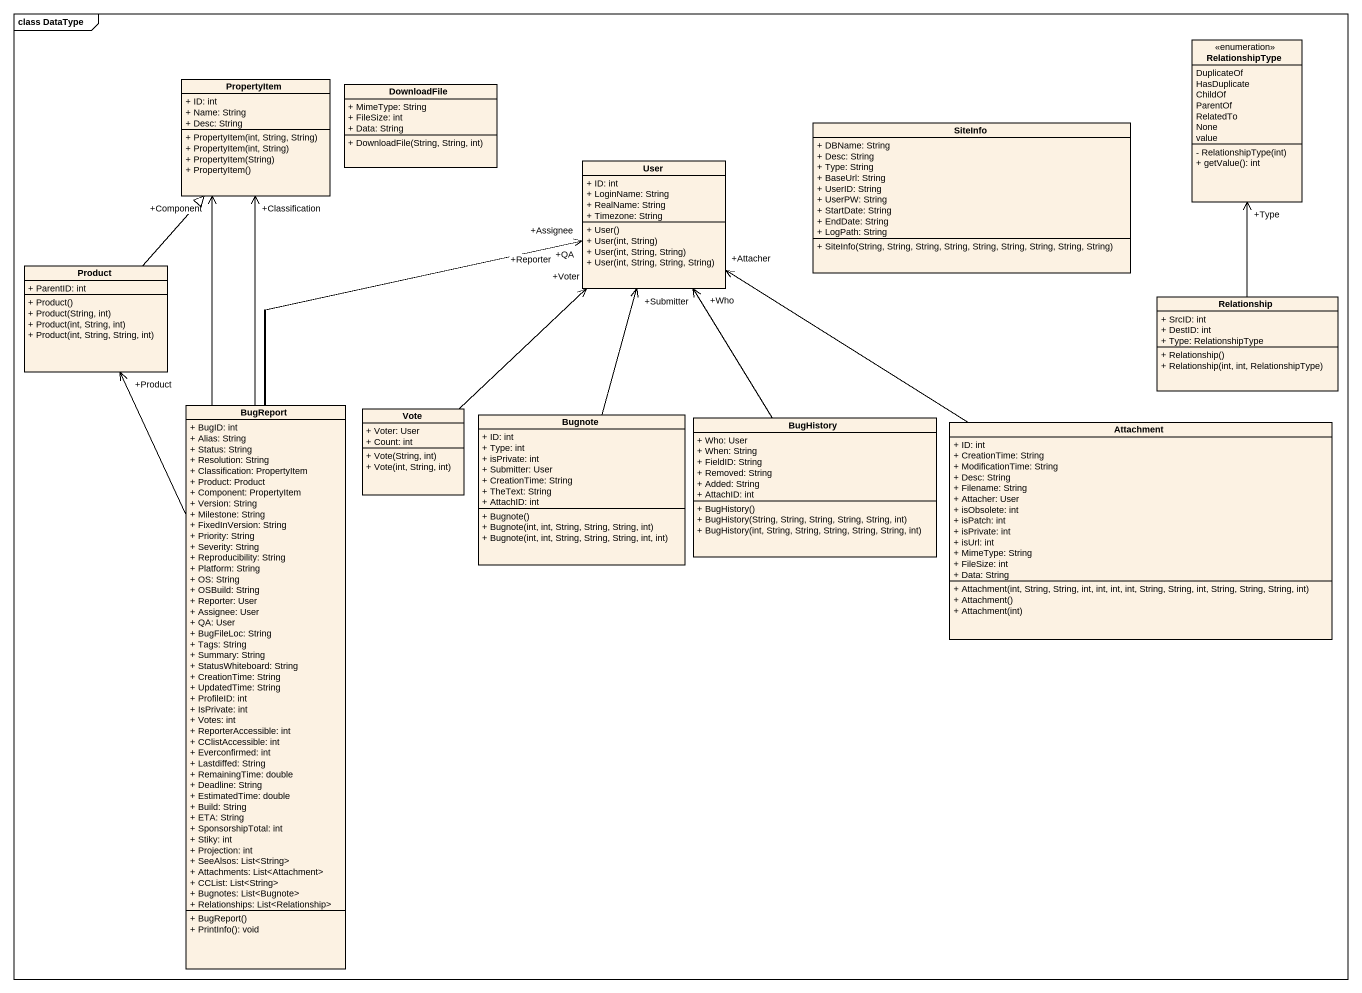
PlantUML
@startuml
mainframe class DataType
hide circle
hide empty members
skinparam classAttributeIconSize 0
enum RelationshipType {
  DuplicateOf
  HasDuplicate
  ChildOf
  ParentOf
  RelatedTo
  None
  value
  - RelationshipType(int)
  + getValue(): int
}
class PropertyItem {
  + ID: int
  + Name: String
  + Desc: String
  + PropertyItem(int, String, String)
  + PropertyItem(int, String)
  + PropertyItem(String)
  + PropertyItem()
}
class DownloadFile {
  + MimeType: String
  + FileSize: int
  + Data: String
  + DownloadFile(String, String, int)
}
class SiteInfo {
  + DBName: String
  + Desc: String
  + Type: String
  + BaseUrl: String
  + UserID: String
  + UserPW: String
  + StartDate: String
  + EndDate: String
  + LogPath: String
  + SiteInfo(String, String, String, String, String, String, String, String, String)
}
class User {
  + ID: int
  + LoginName: String
  + RealName: String
  + Timezone: String
  + User()
  + User(int, String)
  + User(int, String, String)
  + User(int, String, String, String)
}
class Product {
  + ParentID: int
  + Product()
  + Product(String, int)
  + Product(int, String, int)
  + Product(int, String, String, int)
}
class Relationship {
  + SrcID: int
  + DestID: int
  + Type: RelationshipType
  + Relationship()
  + Relationship(int, int, RelationshipType)
}
class BugReport {
  + BugID: int
  + Alias: String
  + Status: String
  + Resolution: String
  + Classification: PropertyItem
  + Product: Product
  + Component: PropertyItem
  + Version: String
  + Milestone: String
  + FixedInVersion: String
  + Priority: String
  + Severity: String
  + Reproducibility: String
  + Platform: String
  + OS: String
  + OSBuild: String
  + Reporter: User
  + Assignee: User
  + QA: User
  + BugFileLoc: String
  + Tags: String
  + Summary: String
  + StatusWhiteboard: String
  + CreationTime: String
  + UpdatedTime: String
  + ProfileID: int
  + IsPrivate: int
  + Votes: int
  + ReporterAccessible: int
  + CClistAccessible: int
  + Everconfirmed: int
  + Lastdiffed: String
  + RemainingTime: double
  + Deadline: String
  + EstimatedTime: double
  + Build: String
  + ETA: String
  + SponsorshipTotal: int
  + Stiky: int
  + Projection: int
  + SeeAlsos: List<String>
  + Attachments: List<Attachment>
  + CCList: List<String>
  + Bugnotes: List<Bugnote>
  + Relationships: List<Relationship>
  + BugReport()
  + PrintInfo(): void
}
class Vote {
  + Voter: User
  + Count: int
  + Vote(String, int)
  + Vote(int, String, int)
}
class Bugnote {
  + ID: int
  + Type: int
  + isPrivate: int
  + Submitter: User
  + CreationTime: String
  + TheText: String
  + AttachID: int
  + Bugnote()
  + Bugnote(int, int, String, String, String, int)
  + Bugnote(int, int, String, String, String, int, int)
}
class BugHistory {
  + Who: User
  + When: String
  + FieldID: String
  + Removed: String
  + Added: String
  + AttachID: int
  + BugHistory()
  + BugHistory(String, String, String, String, String, int)
  + BugHistory(int, String, String, String, String, String, int)
}
class Attachment {
  + ID: int
  + CreationTime: String
  + ModificationTime: String
  + Desc: String
  + Filename: String
  + Attacher: User
  + isObsolete: int
  + isPatch: int
  + isPrivate: int
  + isUrl: int
  + MimeType: String
  + FileSize: int
  + Data: String
  + Attachment(int, String, String, int, int, int, int, String, String, int, String, String, String, int)
  + Attachment()
  + Attachment(int)
}
Product -up-|> PropertyItem
Relationship -up-> "+Type" RelationshipType
BugReport -up-> "+Classification" PropertyItem
BugReport -up-> "+Component" PropertyItem
BugReport -up-> "+Assignee" User
BugReport -up-> "+QA" User
BugReport -up-> "+Reporter" User
BugReport -up-> "+Product" Product
Vote -up-> "+Voter" User
Bugnote -up-> "+Submitter" User
BugHistory -up-> "+Who" User
Attachment -up-> "+Attacher" User
@enduml
